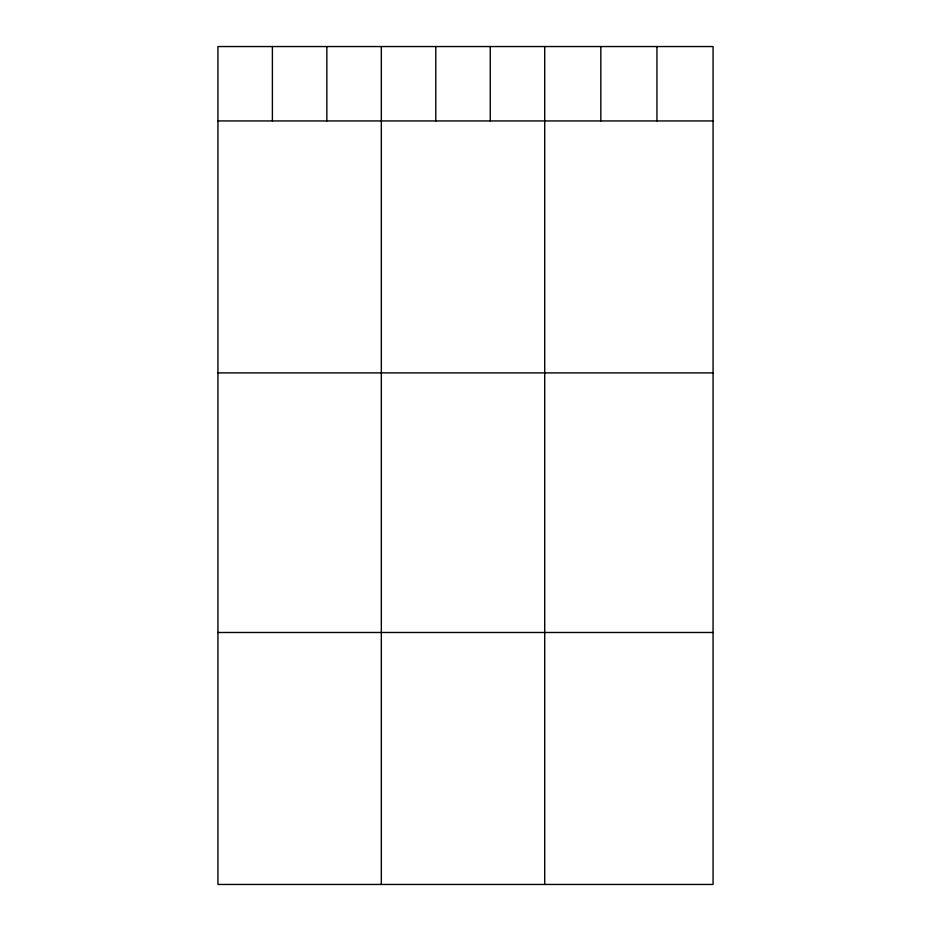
<?xml version="1.0" encoding="UTF-8"?>
<svg xmlns="http://www.w3.org/2000/svg" width="931" height="931" viewBox="0 0 931 931"><rect width="100%" height="100%" fill="white"/><g stroke="black" fill="none" stroke-linecap="round" stroke-linejoin="round"><path stroke-width="1.4" d="M713.065 120.937L713.065 884.45L217.935 884.45L217.935 46.55L713.065 46.55L713.065 120.937L217.935 120.937M217.935 372.9L713.065 372.9M217.935 632.486L713.065 632.486M656.949 46.55L656.949 120.937M600.832 46.55L600.832 120.937M544.716 46.55L544.716 884.45M490.253 46.55L490.253 120.937M435.789 46.55L435.789 120.937M381.326 46.55L381.326 884.45M326.862 46.55L326.862 120.937M272.399 46.55L272.399 120.937"/></g></svg>
